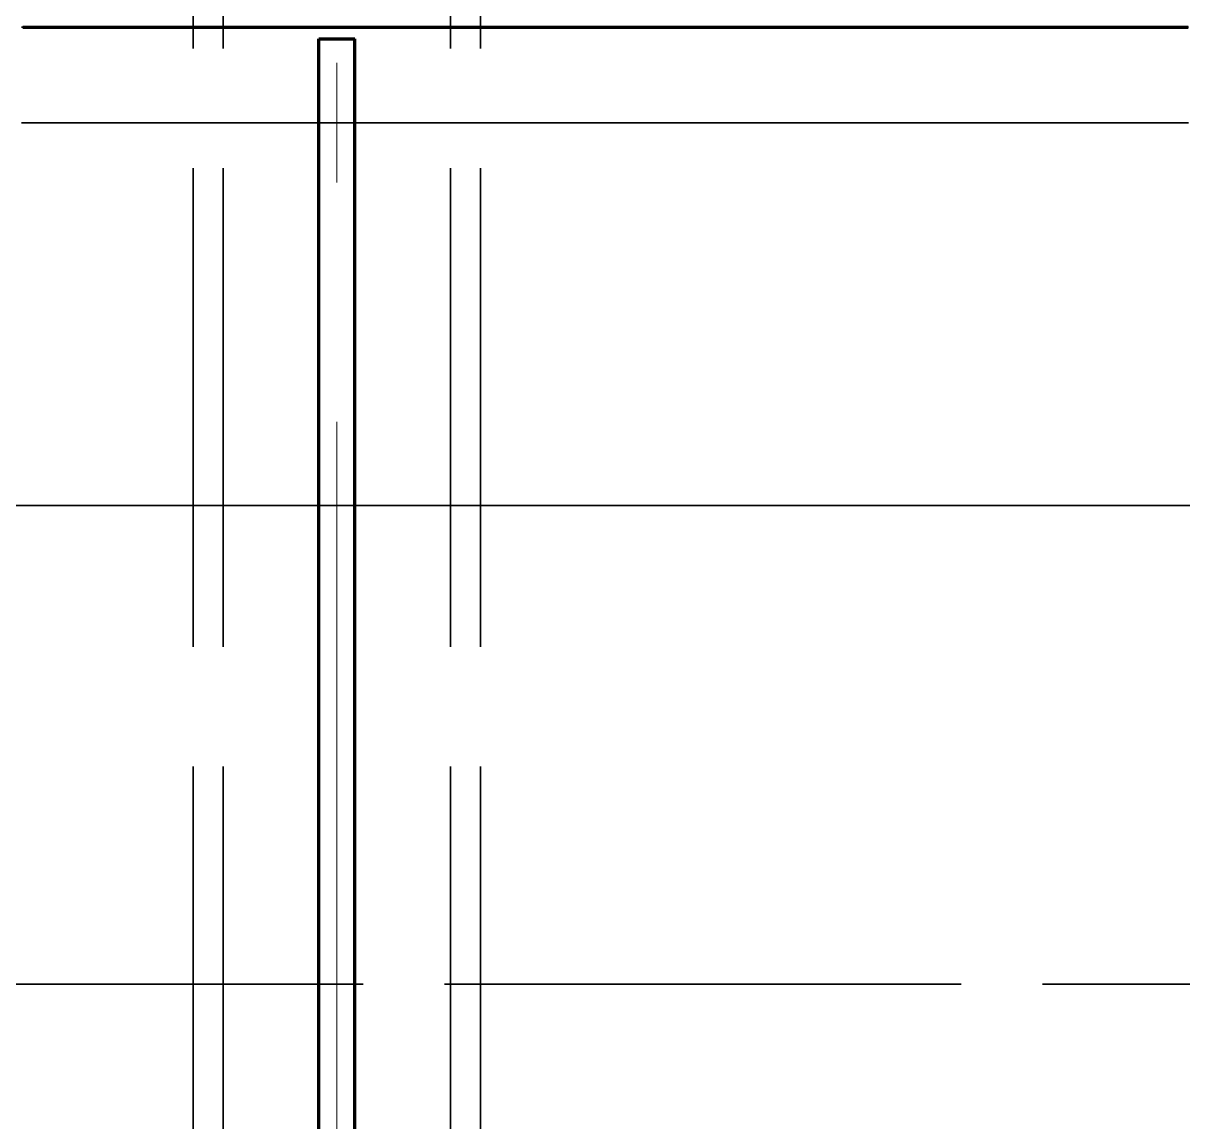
# Model space of a CAD drawing. Header units: millimetres. Extents: x 0 to 2208, y 0 to 420.
# Drawn here: x 87.86 to 97.56, y 195.17 to 204.35 of the extents above; entities that cross this region are included whole.
import ezdxf

# ---------------------------------------------------------------- set-up
doc = ezdxf.new("R2010")
doc.units = ezdxf.units.MM
doc.linetypes.add('IRAM-E-TRAZOS', pattern=[5, 4, -1])
doc.linetypes.add('IRAM-F-TRAZO-PUNTO', pattern=[20, 15, -2, 1, -2])
for name, color, linetype, lineweight in [('01-VISIBLE', 7, 'CONTINUOUS', 70), ('02-OCULTA', 4, 'IRAM-E-TRAZOS', 35), ('03-EJE', 1, 'IRAM-F-TRAZO-PUNTO', 18)]:
    doc.layers.add(name, color=color, linetype=linetype, lineweight=lineweight)

msp = doc.modelspace()

# ---------------------------------------------------------------- linework, layer by layer
at = {"layer": '01-VISIBLE'}
for p, q in [((90.3341, 160.0359), (90.3341, 204.2159)), ((90.3341, 204.2159), (90.6341, 204.2159)), ((90.6341, 160.0359), (90.6341, 204.2159))]:
    msp.add_line(p, q, dxfattribs=at)
msp.add_lwpolyline([(87.8573, 204.3159), (87.9264, 204.3159), (87.9956, 204.3159), (88.0647, 204.3159), (88.1338, 204.3159), (88.2029, 204.3159), (88.2721, 204.3159), (88.3412, 204.3159), (88.4103, 204.3159), (88.4794, 204.3159), (88.5486, 204.3159), (88.6177, 204.3159), (88.6868, 204.3159), (88.7559, 204.3159), (88.8251, 204.3159), (88.8942, 204.3159), (88.9633, 204.3159), (89.0324, 204.3159), (89.1016, 204.3159), (89.1707, 204.3159), (89.2398, 204.3159), (89.3089, 204.3159), (89.3781, 204.3159), (89.4472, 204.3159), (89.5163, 204.3159), (89.5854, 204.3159), (89.6546, 204.3159), (89.7237, 204.3159), (89.7928, 204.3159), (89.8619, 204.3159), (89.9311, 204.3159), (90.0002, 204.3159), (90.0693, 204.3159), (90.1384, 204.3159), (90.2076, 204.3159), (90.2767, 204.3159), (90.3458, 204.3159), (90.4149, 204.3159), (90.4841, 204.3159), (90.5532, 204.3159), (90.6223, 204.3159), (90.6914, 204.3159), (90.7606, 204.3159), (90.8297, 204.3159), (90.8988, 204.3159), (90.9679, 204.3159), (91.0371, 204.3159), (91.1062, 204.3159), (91.1753, 204.3159), (91.2444, 204.3159), (91.3136, 204.3159), (91.3827, 204.3159), (91.4518, 204.3159), (91.5209, 204.3159), (91.5901, 204.3159), (91.6592, 204.3159), (91.7283, 204.3159), (91.7974, 204.3159), (91.8666, 204.3159), (91.9357, 204.3159), (92.0048, 204.3159), (92.0739, 204.3159), (92.1431, 204.3159), (92.2122, 204.3159), (92.2813, 204.3159), (92.3504, 204.3159), (92.4196, 204.3159), (92.4887, 204.3159), (92.5578, 204.3159), (92.6269, 204.3159), (92.6961, 204.3159), (92.7652, 204.3159), (92.8343, 204.3159), (92.9034, 204.3159), (92.9726, 204.3159), (93.0417, 204.3159), (93.1108, 204.3159), (93.1799, 204.3159), (93.2491, 204.3159), (93.3182, 204.3159), (93.3873, 204.3159), (93.4564, 204.3159), (93.5256, 204.3159), (93.5947, 204.3159), (93.6638, 204.3159), (93.7329, 204.3159), (93.8021, 204.3159), (93.8712, 204.3159), (93.9403, 204.3159), (94.0094, 204.3159), (94.0786, 204.3159), (94.1477, 204.3159), (94.2168, 204.3159), (94.2859, 204.3159), (94.3551, 204.3159), (94.4242, 204.3159), (94.4933, 204.3159), (94.5624, 204.3159), (94.6316, 204.3159), (94.7007, 204.3159), (94.7698, 204.3159), (94.8389, 204.3159), (94.9081, 204.3159), (94.9772, 204.3159), (95.0463, 204.3159), (95.1154, 204.3159), (95.1846, 204.3159), (95.2537, 204.3159), (95.3228, 204.3159), (95.3919, 204.3159), (95.4611, 204.3159), (95.5302, 204.3159), (95.5993, 204.3159), (95.6684, 204.3159), (95.7376, 204.3159), (95.8067, 204.3159), (95.8758, 204.3159), (95.9449, 204.3159), (96.0141, 204.3159), (96.0832, 204.3159), (96.1523, 204.3159), (96.2214, 204.3159), (96.2906, 204.3159), (96.3597, 204.3159), (96.4288, 204.3159), (96.4979, 204.3159), (96.5671, 204.3159), (96.6362, 204.3159), (96.7053, 204.3159), (96.7744, 204.3159), (96.8436, 204.3159), (96.9127, 204.3159), (96.9818, 204.3159), (97.0509, 204.3159), (97.1201, 204.3159), (97.1892, 204.3159), (97.2583, 204.3159), (97.3274, 204.3159), (97.3966, 204.3159), (97.4657, 204.3159), (97.5348, 204.3159), (97.6039, 204.3159)], dxfattribs=at)
at = {"layer": '02-OCULTA'}
for p, q in [((89.2841, 149.1359), (89.2841, 215.2511)), ((89.5341, 149.1359), (89.5341, 215.2511)), ((91.4341, 149.1359), (91.4341, 215.2511)), ((91.6841, 149.1359), (91.6841, 215.2511)), ((90.3341, 155.1159), (90.3341, 204.2159)), ((90.3341, 204.2159), (90.6341, 204.2159)), ((90.6341, 155.1159), (90.6341, 204.2159)), ((99.5841, 200.3159), (81.3841, 200.3159)), ((81.7041, 200.3159), (99.2641, 200.3159)), ((81.3841, 196.3159), (99.5841, 196.3159)), ((81.7041, 196.3159), (99.2641, 196.3159))]:
    msp.add_line(p, q, dxfattribs=at)
for points in [[(97.604, 204.3159), (97.538, 204.3159), (97.4721, 204.3159), (97.4062, 204.3159), (97.3403, 204.3159), (97.2743, 204.3159), (97.2084, 204.3159), (97.1425, 204.3159), (97.0766, 204.3159), (97.0106, 204.3159), (96.9447, 204.3159), (96.8788, 204.3159), (96.8129, 204.3159), (96.7469, 204.3159), (96.681, 204.3159), (96.6151, 204.3159), (96.5492, 204.3159), (96.4832, 204.3159), (96.4173, 204.3159), (96.3514, 204.3159), (96.2855, 204.3159), (96.2195, 204.3159), (96.1536, 204.3159), (96.0877, 204.3159), (96.0218, 204.3159), (95.9558, 204.3159), (95.8899, 204.3159), (95.824, 204.3159), (95.7581, 204.3159), (95.6921, 204.3159), (95.6262, 204.3159), (95.5603, 204.3159), (95.4944, 204.3159), (95.4284, 204.3159), (95.3625, 204.3159), (95.2966, 204.3159), (95.2307, 204.3159), (95.1647, 204.3159), (95.0988, 204.3159), (95.0329, 204.3159), (94.967, 204.3159), (94.901, 204.3159), (94.8351, 204.3159), (94.7692, 204.3159), (94.7033, 204.3159), (94.6373, 204.3159), (94.5714, 204.3159), (94.5055, 204.3159), (94.4396, 204.3159), (94.3736, 204.3159), (94.3077, 204.3159), (94.2418, 204.3159), (94.1759, 204.3159), (94.1099, 204.3159), (94.044, 204.3159), (93.9781, 204.3159), (93.9122, 204.3159), (93.8462, 204.3159), (93.7803, 204.3159), (93.7144, 204.3159), (93.6485, 204.3159), (93.5825, 204.3159), (93.5166, 204.3159), (93.4507, 204.3159), (93.3848, 204.3159), (93.3188, 204.3159), (93.2529, 204.3159), (93.187, 204.3159), (93.1211, 204.3159), (93.0551, 204.3159), (92.9892, 204.3159), (92.9233, 204.3159), (92.8574, 204.3159), (92.7914, 204.3159), (92.7255, 204.3159), (92.6596, 204.3159), (92.5937, 204.3159), (92.5277, 204.3159), (92.4618, 204.3159), (92.3959, 204.3159), (92.33, 204.3159), (92.264, 204.3159), (92.1981, 204.3159), (92.1322, 204.3159), (92.0663, 204.3159), (92.0003, 204.3159), (91.9344, 204.3159), (91.8685, 204.3159), (91.8026, 204.3159), (91.7366, 204.3159), (91.6707, 204.3159), (91.6048, 204.3159), (91.5389, 204.3159), (91.4729, 204.3159), (91.407, 204.3159), (91.3411, 204.3159), (91.2752, 204.3159), (91.2092, 204.3159), (91.1433, 204.3159), (91.0774, 204.3159), (91.0115, 204.3159), (90.9455, 204.3159), (90.8796, 204.3159), (90.8137, 204.3159), (90.7478, 204.3159), (90.6818, 204.3159), (90.6159, 204.3159), (90.55, 204.3159), (90.4841, 204.3159), (90.4181, 204.3159), (90.3522, 204.3159), (90.2863, 204.3159), (90.2204, 204.3159), (90.1544, 204.3159), (90.0885, 204.3159), (90.0226, 204.3159), (89.9567, 204.3159), (89.8907, 204.3159), (89.8248, 204.3159), (89.7589, 204.3159), (89.693, 204.3159), (89.627, 204.3159), (89.5611, 204.3159), (89.4952, 204.3159), (89.4293, 204.3159), (89.3633, 204.3159), (89.2974, 204.3159), (89.2315, 204.3159), (89.1656, 204.3159), (89.0996, 204.3159), (89.0337, 204.3159), (88.9678, 204.3159), (88.9019, 204.3159), (88.8359, 204.3159), (88.77, 204.3159), (88.7041, 204.3159), (88.6382, 204.3159), (88.5722, 204.3159), (88.5063, 204.3159), (88.4404, 204.3159), (88.3745, 204.3159), (88.3085, 204.3159), (88.2426, 204.3159), (88.1767, 204.3159), (88.1108, 204.3159), (88.0448, 204.3159), (87.9789, 204.3159), (87.913, 204.3159), (87.8471, 204.3159)], [(87.8471, 204.3159), (87.913, 204.3159), (87.9789, 204.3159), (88.0448, 204.3159), (88.1108, 204.3159), (88.1767, 204.3159), (88.2426, 204.3159), (88.3085, 204.3159), (88.3745, 204.3159), (88.4404, 204.3159), (88.5063, 204.3159), (88.5722, 204.3159), (88.6382, 204.3159), (88.7041, 204.3159), (88.77, 204.3159), (88.8359, 204.3159), (88.9019, 204.3159), (88.9678, 204.3159), (89.0337, 204.3159), (89.0996, 204.3159), (89.1656, 204.3159), (89.2315, 204.3159), (89.2974, 204.3159), (89.3633, 204.3159), (89.4293, 204.3159), (89.4952, 204.3159), (89.5611, 204.3159), (89.627, 204.3159), (89.693, 204.3159), (89.7589, 204.3159), (89.8248, 204.3159), (89.8907, 204.3159), (89.9567, 204.3159), (90.0226, 204.3159), (90.0885, 204.3159), (90.1544, 204.3159), (90.2204, 204.3159), (90.2863, 204.3159), (90.3522, 204.3159), (90.4181, 204.3159), (90.4841, 204.3159), (90.55, 204.3159), (90.6159, 204.3159), (90.6818, 204.3159), (90.7478, 204.3159), (90.8137, 204.3159), (90.8796, 204.3159), (90.9455, 204.3159), (91.0115, 204.3159), (91.0774, 204.3159), (91.1433, 204.3159), (91.2092, 204.3159), (91.2752, 204.3159), (91.3411, 204.3159), (91.407, 204.3159), (91.4729, 204.3159), (91.5389, 204.3159), (91.6048, 204.3159), (91.6707, 204.3159), (91.7366, 204.3159), (91.8026, 204.3159), (91.8685, 204.3159), (91.9344, 204.3159), (92.0003, 204.3159), (92.0663, 204.3159), (92.1322, 204.3159), (92.1981, 204.3159), (92.264, 204.3159), (92.33, 204.3159), (92.3959, 204.3159), (92.4618, 204.3159), (92.5277, 204.3159), (92.5937, 204.3159), (92.6596, 204.3159), (92.7255, 204.3159), (92.7914, 204.3159), (92.8574, 204.3159), (92.9233, 204.3159), (92.9892, 204.3159), (93.0551, 204.3159), (93.1211, 204.3159), (93.187, 204.3159), (93.2529, 204.3159), (93.3188, 204.3159), (93.3848, 204.3159), (93.4507, 204.3159), (93.5166, 204.3159), (93.5825, 204.3159), (93.6485, 204.3159), (93.7144, 204.3159), (93.7803, 204.3159), (93.8462, 204.3159), (93.9122, 204.3159), (93.9781, 204.3159), (94.044, 204.3159), (94.1099, 204.3159), (94.1759, 204.3159), (94.2418, 204.3159), (94.3077, 204.3159), (94.3736, 204.3159), (94.4396, 204.3159), (94.5055, 204.3159), (94.5714, 204.3159), (94.6373, 204.3159), (94.7033, 204.3159), (94.7692, 204.3159), (94.8351, 204.3159), (94.901, 204.3159), (94.967, 204.3159), (95.0329, 204.3159), (95.0988, 204.3159), (95.1647, 204.3159), (95.2307, 204.3159), (95.2966, 204.3159), (95.3625, 204.3159), (95.4284, 204.3159), (95.4944, 204.3159), (95.5603, 204.3159), (95.6262, 204.3159), (95.6921, 204.3159), (95.7581, 204.3159), (95.824, 204.3159), (95.8899, 204.3159), (95.9558, 204.3159), (96.0218, 204.3159), (96.0877, 204.3159), (96.1536, 204.3159), (96.2195, 204.3159), (96.2855, 204.3159), (96.3514, 204.3159), (96.4173, 204.3159), (96.4832, 204.3159), (96.5492, 204.3159), (96.6151, 204.3159), (96.681, 204.3159), (96.7469, 204.3159), (96.8129, 204.3159), (96.8788, 204.3159), (96.9447, 204.3159), (97.0106, 204.3159), (97.0766, 204.3159), (97.1425, 204.3159), (97.2084, 204.3159), (97.2743, 204.3159), (97.3403, 204.3159), (97.4062, 204.3159), (97.4721, 204.3159), (97.538, 204.3159), (97.604, 204.3159)], [(97.5742, 204.3159), (97.5067, 204.3159), (97.4391, 204.3159), (97.3716, 204.3159), (97.3041, 204.3159), (97.2366, 204.3159), (97.169, 204.3159), (97.1015, 204.3159), (97.034, 204.3159), (96.9665, 204.3159), (96.8989, 204.3159), (96.8314, 204.3159), (96.7639, 204.3159), (96.6964, 204.3159), (96.6288, 204.3159), (96.5613, 204.3159), (96.4938, 204.3159), (96.4263, 204.3159), (96.3587, 204.3159), (96.2912, 204.3159), (96.2237, 204.3159), (96.1562, 204.3159), (96.0886, 204.3159), (96.0211, 204.3159), (95.9536, 204.3159), (95.8861, 204.3159), (95.8185, 204.3159), (95.751, 204.3159), (95.6835, 204.3159), (95.616, 204.3159), (95.5484, 204.3159), (95.4809, 204.3159), (95.4134, 204.3159), (95.3459, 204.3159), (95.2783, 204.3159), (95.2108, 204.3159), (95.1433, 204.3159), (95.0758, 204.3159), (95.0082, 204.3159), (94.9407, 204.3159), (94.8732, 204.3159), (94.8057, 204.3159), (94.7381, 204.3159), (94.6706, 204.3159), (94.6031, 204.3159), (94.5356, 204.3159), (94.468, 204.3159), (94.4005, 204.3159), (94.333, 204.3159), (94.2655, 204.3159), (94.1979, 204.3159), (94.1304, 204.3159), (94.0629, 204.3159), (93.9954, 204.3159), (93.9278, 204.3159), (93.8603, 204.3159), (93.7928, 204.3159), (93.7253, 204.3159), (93.6577, 204.3159), (93.5902, 204.3159), (93.5227, 204.3159), (93.4552, 204.3159), (93.3876, 204.3159), (93.3201, 204.3159), (93.2526, 204.3159), (93.1851, 204.3159), (93.1175, 204.3159), (93.05, 204.3159), (92.9825, 204.3159), (92.915, 204.3159), (92.8474, 204.3159), (92.7799, 204.3159), (92.7124, 204.3159), (92.6449, 204.3159), (92.5773, 204.3159), (92.5098, 204.3159), (92.4423, 204.3159), (92.3748, 204.3159), (92.3072, 204.3159), (92.2397, 204.3159), (92.1722, 204.3159), (92.1047, 204.3159), (92.0371, 204.3159), (91.9696, 204.3159), (91.9021, 204.3159), (91.8346, 204.3159), (91.767, 204.3159), (91.6995, 204.3159), (91.632, 204.3159), (91.5645, 204.3159), (91.4969, 204.3159), (91.4294, 204.3159), (91.3619, 204.3159), (91.2944, 204.3159), (91.2268, 204.3159), (91.1593, 204.3159), (91.0918, 204.3159), (91.0243, 204.3159), (90.9567, 204.3159), (90.8892, 204.3159), (90.8217, 204.3159), (90.7542, 204.3159), (90.6866, 204.3159), (90.6191, 204.3159), (90.5516, 204.3159), (90.4841, 204.3159), (90.4165, 204.3159), (90.349, 204.3159), (90.2815, 204.3159), (90.214, 204.3159), (90.1464, 204.3159), (90.0789, 204.3159), (90.0114, 204.3159), (89.9439, 204.3159), (89.8763, 204.3159), (89.8088, 204.3159), (89.7413, 204.3159), (89.6738, 204.3159), (89.6062, 204.3159), (89.5387, 204.3159), (89.4712, 204.3159), (89.4037, 204.3159), (89.3361, 204.3159), (89.2686, 204.3159), (89.2011, 204.3159), (89.1336, 204.3159), (89.066, 204.3159), (88.9985, 204.3159), (88.931, 204.3159), (88.8635, 204.3159), (88.7959, 204.3159), (88.7284, 204.3159), (88.6609, 204.3159), (88.5934, 204.3159), (88.5258, 204.3159), (88.4583, 204.3159), (88.3908, 204.3159), (88.3233, 204.3159), (88.2557, 204.3159), (88.1882, 204.3159), (88.1207, 204.3159), (88.0532, 204.3159), (87.9856, 204.3159), (87.9181, 204.3159), (87.8506, 204.3159)], [(87.8506, 204.3159), (87.9181, 204.3159), (87.9856, 204.3159), (88.0532, 204.3159), (88.1207, 204.3159), (88.1882, 204.3159), (88.2557, 204.3159), (88.3233, 204.3159), (88.3908, 204.3159), (88.4583, 204.3159), (88.5258, 204.3159), (88.5934, 204.3159), (88.6609, 204.3159), (88.7284, 204.3159), (88.7959, 204.3159), (88.8635, 204.3159), (88.931, 204.3159), (88.9985, 204.3159), (89.066, 204.3159), (89.1336, 204.3159), (89.2011, 204.3159), (89.2686, 204.3159), (89.3361, 204.3159), (89.4037, 204.3159), (89.4712, 204.3159), (89.5387, 204.3159), (89.6062, 204.3159), (89.6738, 204.3159), (89.7413, 204.3159), (89.8088, 204.3159), (89.8763, 204.3159), (89.9439, 204.3159), (90.0114, 204.3159), (90.0789, 204.3159), (90.1464, 204.3159), (90.214, 204.3159), (90.2815, 204.3159), (90.349, 204.3159), (90.4165, 204.3159), (90.4841, 204.3159), (90.5516, 204.3159), (90.6191, 204.3159), (90.6866, 204.3159), (90.7542, 204.3159), (90.8217, 204.3159), (90.8892, 204.3159), (90.9567, 204.3159), (91.0243, 204.3159), (91.0918, 204.3159), (91.1593, 204.3159), (91.2268, 204.3159), (91.2944, 204.3159), (91.3619, 204.3159), (91.4294, 204.3159), (91.4969, 204.3159), (91.5645, 204.3159), (91.632, 204.3159), (91.6995, 204.3159), (91.767, 204.3159), (91.8346, 204.3159), (91.9021, 204.3159), (91.9696, 204.3159), (92.0371, 204.3159), (92.1047, 204.3159), (92.1722, 204.3159), (92.2397, 204.3159), (92.3072, 204.3159), (92.3748, 204.3159), (92.4423, 204.3159), (92.5098, 204.3159), (92.5773, 204.3159), (92.6449, 204.3159), (92.7124, 204.3159), (92.7799, 204.3159), (92.8474, 204.3159), (92.915, 204.3159), (92.9825, 204.3159), (93.05, 204.3159), (93.1175, 204.3159), (93.1851, 204.3159), (93.2526, 204.3159), (93.3201, 204.3159), (93.3876, 204.3159), (93.4552, 204.3159), (93.5227, 204.3159), (93.5902, 204.3159), (93.6577, 204.3159), (93.7253, 204.3159), (93.7928, 204.3159), (93.8603, 204.3159), (93.9278, 204.3159), (93.9954, 204.3159), (94.0629, 204.3159), (94.1304, 204.3159), (94.1979, 204.3159), (94.2655, 204.3159), (94.333, 204.3159), (94.4005, 204.3159), (94.468, 204.3159), (94.5356, 204.3159), (94.6031, 204.3159), (94.6706, 204.3159), (94.7381, 204.3159), (94.8057, 204.3159), (94.8732, 204.3159), (94.9407, 204.3159), (95.0082, 204.3159), (95.0758, 204.3159), (95.1433, 204.3159), (95.2108, 204.3159), (95.2783, 204.3159), (95.3459, 204.3159), (95.4134, 204.3159), (95.4809, 204.3159), (95.5484, 204.3159), (95.616, 204.3159), (95.6835, 204.3159), (95.751, 204.3159), (95.8185, 204.3159), (95.8861, 204.3159), (95.9536, 204.3159), (96.0211, 204.3159), (96.0886, 204.3159), (96.1562, 204.3159), (96.2237, 204.3159), (96.2912, 204.3159), (96.3587, 204.3159), (96.4263, 204.3159), (96.4938, 204.3159), (96.5613, 204.3159), (96.6288, 204.3159), (96.6964, 204.3159), (96.7639, 204.3159), (96.8314, 204.3159), (96.8989, 204.3159), (96.9665, 204.3159), (97.034, 204.3159), (97.1015, 204.3159), (97.169, 204.3159), (97.2366, 204.3159), (97.3041, 204.3159), (97.3716, 204.3159), (97.4391, 204.3159), (97.5067, 204.3159), (97.5742, 204.3159)], [(97.5742, 204.3159), (97.5067, 204.3159), (97.4391, 204.3159), (97.3716, 204.3159), (97.3041, 204.3159), (97.2366, 204.3159), (97.169, 204.3159), (97.1015, 204.3159), (97.034, 204.3159), (96.9665, 204.3159), (96.8989, 204.3159), (96.8314, 204.3159), (96.7639, 204.3159), (96.6964, 204.3159), (96.6288, 204.3159), (96.5613, 204.3159), (96.4938, 204.3159), (96.4263, 204.3159), (96.3587, 204.3159), (96.2912, 204.3159), (96.2237, 204.3159), (96.1562, 204.3159), (96.0886, 204.3159), (96.0211, 204.3159), (95.9536, 204.3159), (95.8861, 204.3159), (95.8185, 204.3159), (95.751, 204.3159), (95.6835, 204.3159), (95.616, 204.3159), (95.5484, 204.3159), (95.4809, 204.3159), (95.4134, 204.3159), (95.3459, 204.3159), (95.2783, 204.3159), (95.2108, 204.3159), (95.1433, 204.3159), (95.0758, 204.3159), (95.0082, 204.3159), (94.9407, 204.3159), (94.8732, 204.3159), (94.8057, 204.3159), (94.7381, 204.3159), (94.6706, 204.3159), (94.6031, 204.3159), (94.5356, 204.3159), (94.468, 204.3159), (94.4005, 204.3159), (94.333, 204.3159), (94.2655, 204.3159), (94.1979, 204.3159), (94.1304, 204.3159), (94.0629, 204.3159), (93.9954, 204.3159), (93.9278, 204.3159), (93.8603, 204.3159), (93.7928, 204.3159), (93.7253, 204.3159), (93.6577, 204.3159), (93.5902, 204.3159), (93.5227, 204.3159), (93.4552, 204.3159), (93.3876, 204.3159), (93.3201, 204.3159), (93.2526, 204.3159), (93.1851, 204.3159), (93.1175, 204.3159), (93.05, 204.3159), (92.9825, 204.3159), (92.915, 204.3159), (92.8474, 204.3159), (92.7799, 204.3159), (92.7124, 204.3159), (92.6449, 204.3159), (92.5773, 204.3159), (92.5098, 204.3159), (92.4423, 204.3159), (92.3748, 204.3159), (92.3072, 204.3159), (92.2397, 204.3159), (92.1722, 204.3159), (92.1047, 204.3159), (92.0371, 204.3159), (91.9696, 204.3159), (91.9021, 204.3159), (91.8346, 204.3159), (91.767, 204.3159), (91.6995, 204.3159), (91.632, 204.3159), (91.5645, 204.3159), (91.4969, 204.3159), (91.4294, 204.3159), (91.3619, 204.3159), (91.2944, 204.3159), (91.2268, 204.3159), (91.1593, 204.3159), (91.0918, 204.3159), (91.0243, 204.3159), (90.9567, 204.3159), (90.8892, 204.3159), (90.8217, 204.3159), (90.7542, 204.3159), (90.6866, 204.3159), (90.6191, 204.3159), (90.5516, 204.3159), (90.4841, 204.3159), (90.4165, 204.3159), (90.349, 204.3159), (90.2815, 204.3159), (90.214, 204.3159), (90.1464, 204.3159), (90.0789, 204.3159), (90.0114, 204.3159), (89.9439, 204.3159), (89.8763, 204.3159), (89.8088, 204.3159), (89.7413, 204.3159), (89.6738, 204.3159), (89.6062, 204.3159), (89.5387, 204.3159), (89.4712, 204.3159), (89.4037, 204.3159), (89.3361, 204.3159), (89.2686, 204.3159), (89.2011, 204.3159), (89.1336, 204.3159), (89.066, 204.3159), (88.9985, 204.3159), (88.931, 204.3159), (88.8635, 204.3159), (88.7959, 204.3159), (88.7284, 204.3159), (88.6609, 204.3159), (88.5934, 204.3159), (88.5258, 204.3159), (88.4583, 204.3159), (88.3908, 204.3159), (88.3233, 204.3159), (88.2557, 204.3159), (88.1882, 204.3159), (88.1207, 204.3159), (88.0532, 204.3159), (87.9856, 204.3159), (87.9181, 204.3159), (87.8506, 204.3159)], [(87.8506, 204.3159), (87.9181, 204.3159), (87.9856, 204.3159), (88.0532, 204.3159), (88.1207, 204.3159), (88.1882, 204.3159), (88.2557, 204.3159), (88.3233, 204.3159), (88.3908, 204.3159), (88.4583, 204.3159), (88.5258, 204.3159), (88.5934, 204.3159), (88.6609, 204.3159), (88.7284, 204.3159), (88.7959, 204.3159), (88.8635, 204.3159), (88.931, 204.3159), (88.9985, 204.3159), (89.066, 204.3159), (89.1336, 204.3159), (89.2011, 204.3159), (89.2686, 204.3159), (89.3361, 204.3159), (89.4037, 204.3159), (89.4712, 204.3159), (89.5387, 204.3159), (89.6062, 204.3159), (89.6738, 204.3159), (89.7413, 204.3159), (89.8088, 204.3159), (89.8763, 204.3159), (89.9439, 204.3159), (90.0114, 204.3159), (90.0789, 204.3159), (90.1464, 204.3159), (90.214, 204.3159), (90.2815, 204.3159), (90.349, 204.3159), (90.4165, 204.3159), (90.4841, 204.3159), (90.5516, 204.3159), (90.6191, 204.3159), (90.6866, 204.3159), (90.7542, 204.3159), (90.8217, 204.3159), (90.8892, 204.3159), (90.9567, 204.3159), (91.0243, 204.3159), (91.0918, 204.3159), (91.1593, 204.3159), (91.2268, 204.3159), (91.2944, 204.3159), (91.3619, 204.3159), (91.4294, 204.3159), (91.4969, 204.3159), (91.5645, 204.3159), (91.632, 204.3159), (91.6995, 204.3159), (91.767, 204.3159), (91.8346, 204.3159), (91.9021, 204.3159), (91.9696, 204.3159), (92.0371, 204.3159), (92.1047, 204.3159), (92.1722, 204.3159), (92.2397, 204.3159), (92.3072, 204.3159), (92.3748, 204.3159), (92.4423, 204.3159), (92.5098, 204.3159), (92.5773, 204.3159), (92.6449, 204.3159), (92.7124, 204.3159), (92.7799, 204.3159), (92.8474, 204.3159), (92.915, 204.3159), (92.9825, 204.3159), (93.05, 204.3159), (93.1175, 204.3159), (93.1851, 204.3159), (93.2526, 204.3159), (93.3201, 204.3159), (93.3876, 204.3159), (93.4552, 204.3159), (93.5227, 204.3159), (93.5902, 204.3159), (93.6577, 204.3159), (93.7253, 204.3159), (93.7928, 204.3159), (93.8603, 204.3159), (93.9278, 204.3159), (93.9954, 204.3159), (94.0629, 204.3159), (94.1304, 204.3159), (94.1979, 204.3159), (94.2655, 204.3159), (94.333, 204.3159), (94.4005, 204.3159), (94.468, 204.3159), (94.5356, 204.3159), (94.6031, 204.3159), (94.6706, 204.3159), (94.7381, 204.3159), (94.8057, 204.3159), (94.8732, 204.3159), (94.9407, 204.3159), (95.0082, 204.3159), (95.0758, 204.3159), (95.1433, 204.3159), (95.2108, 204.3159), (95.2783, 204.3159), (95.3459, 204.3159), (95.4134, 204.3159), (95.4809, 204.3159), (95.5484, 204.3159), (95.616, 204.3159), (95.6835, 204.3159), (95.751, 204.3159), (95.8185, 204.3159), (95.8861, 204.3159), (95.9536, 204.3159), (96.0211, 204.3159), (96.0886, 204.3159), (96.1562, 204.3159), (96.2237, 204.3159), (96.2912, 204.3159), (96.3587, 204.3159), (96.4263, 204.3159), (96.4938, 204.3159), (96.5613, 204.3159), (96.6288, 204.3159), (96.6964, 204.3159), (96.7639, 204.3159), (96.8314, 204.3159), (96.8989, 204.3159), (96.9665, 204.3159), (97.034, 204.3159), (97.1015, 204.3159), (97.169, 204.3159), (97.2366, 204.3159), (97.3041, 204.3159), (97.3716, 204.3159), (97.4391, 204.3159), (97.5067, 204.3159), (97.5742, 204.3159)], [(97.6039, 204.3159), (97.5348, 204.3159), (97.4657, 204.3159), (97.3966, 204.3159), (97.3274, 204.3159), (97.2583, 204.3159), (97.1892, 204.3159), (97.1201, 204.3159), (97.0509, 204.3159), (96.9818, 204.3159), (96.9127, 204.3159), (96.8436, 204.3159), (96.7744, 204.3159), (96.7053, 204.3159), (96.6362, 204.3159), (96.5671, 204.3159), (96.4979, 204.3159), (96.4288, 204.3159), (96.3597, 204.3159), (96.2906, 204.3159), (96.2214, 204.3159), (96.1523, 204.3159), (96.0832, 204.3159), (96.0141, 204.3159), (95.9449, 204.3159), (95.8758, 204.3159), (95.8067, 204.3159), (95.7376, 204.3159), (95.6684, 204.3159), (95.5993, 204.3159), (95.5302, 204.3159), (95.4611, 204.3159), (95.3919, 204.3159), (95.3228, 204.3159), (95.2537, 204.3159), (95.1846, 204.3159), (95.1154, 204.3159), (95.0463, 204.3159), (94.9772, 204.3159), (94.9081, 204.3159), (94.8389, 204.3159), (94.7698, 204.3159), (94.7007, 204.3159), (94.6316, 204.3159), (94.5624, 204.3159), (94.4933, 204.3159), (94.4242, 204.3159), (94.3551, 204.3159), (94.2859, 204.3159), (94.2168, 204.3159), (94.1477, 204.3159), (94.0786, 204.3159), (94.0094, 204.3159), (93.9403, 204.3159), (93.8712, 204.3159), (93.8021, 204.3159), (93.7329, 204.3159), (93.6638, 204.3159), (93.5947, 204.3159), (93.5256, 204.3159), (93.4564, 204.3159), (93.3873, 204.3159), (93.3182, 204.3159), (93.2491, 204.3159), (93.1799, 204.3159), (93.1108, 204.3159), (93.0417, 204.3159), (92.9726, 204.3159), (92.9034, 204.3159), (92.8343, 204.3159), (92.7652, 204.3159), (92.6961, 204.3159), (92.6269, 204.3159), (92.5578, 204.3159), (92.4887, 204.3159), (92.4196, 204.3159), (92.3504, 204.3159), (92.2813, 204.3159), (92.2122, 204.3159), (92.1431, 204.3159), (92.0739, 204.3159), (92.0048, 204.3159), (91.9357, 204.3159), (91.8666, 204.3159), (91.7974, 204.3159), (91.7283, 204.3159), (91.6592, 204.3159), (91.5901, 204.3159), (91.5209, 204.3159), (91.4518, 204.3159), (91.3827, 204.3159), (91.3136, 204.3159), (91.2444, 204.3159), (91.1753, 204.3159), (91.1062, 204.3159), (91.0371, 204.3159), (90.9679, 204.3159), (90.8988, 204.3159), (90.8297, 204.3159), (90.7606, 204.3159), (90.6914, 204.3159), (90.6223, 204.3159), (90.5532, 204.3159), (90.4841, 204.3159), (90.4149, 204.3159), (90.3458, 204.3159), (90.2767, 204.3159), (90.2076, 204.3159), (90.1384, 204.3159), (90.0693, 204.3159), (90.0002, 204.3159), (89.9311, 204.3159), (89.8619, 204.3159), (89.7928, 204.3159), (89.7237, 204.3159), (89.6546, 204.3159), (89.5854, 204.3159), (89.5163, 204.3159), (89.4472, 204.3159), (89.3781, 204.3159), (89.3089, 204.3159), (89.2398, 204.3159), (89.1707, 204.3159), (89.1016, 204.3159), (89.0324, 204.3159), (88.9633, 204.3159), (88.8942, 204.3159), (88.8251, 204.3159), (88.7559, 204.3159), (88.6868, 204.3159), (88.6177, 204.3159), (88.5486, 204.3159), (88.4794, 204.3159), (88.4103, 204.3159), (88.3412, 204.3159), (88.2721, 204.3159), (88.2029, 204.3159), (88.1338, 204.3159), (88.0647, 204.3159), (87.9956, 204.3159), (87.9264, 204.3159), (87.8573, 204.3159)], [(97.604, 203.5159), (97.538, 203.5159), (97.4721, 203.5159), (97.4062, 203.5159), (97.3403, 203.5159), (97.2743, 203.5159), (97.2084, 203.5159), (97.1425, 203.5159), (97.0766, 203.5159), (97.0106, 203.5159), (96.9447, 203.5159), (96.8788, 203.5159), (96.8129, 203.5159), (96.7469, 203.5159), (96.681, 203.5159), (96.6151, 203.5159), (96.5492, 203.5159), (96.4832, 203.5159), (96.4173, 203.5159), (96.3514, 203.5159), (96.2855, 203.5159), (96.2195, 203.5159), (96.1536, 203.5159), (96.0877, 203.5159), (96.0218, 203.5159), (95.9558, 203.5159), (95.8899, 203.5159), (95.824, 203.5159), (95.7581, 203.5159), (95.6921, 203.5159), (95.6262, 203.5159), (95.5603, 203.5159), (95.4944, 203.5159), (95.4284, 203.5159), (95.3625, 203.5159), (95.2966, 203.5159), (95.2307, 203.5159), (95.1647, 203.5159), (95.0988, 203.5159), (95.0329, 203.5159), (94.967, 203.5159), (94.901, 203.5159), (94.8351, 203.5159), (94.7692, 203.5159), (94.7033, 203.5159), (94.6373, 203.5159), (94.5714, 203.5159), (94.5055, 203.5159), (94.4396, 203.5159), (94.3736, 203.5159), (94.3077, 203.5159), (94.2418, 203.5159), (94.1759, 203.5159), (94.1099, 203.5159), (94.044, 203.5159), (93.9781, 203.5159), (93.9122, 203.5159), (93.8462, 203.5159), (93.7803, 203.5159), (93.7144, 203.5159), (93.6485, 203.5159), (93.5825, 203.5159), (93.5166, 203.5159), (93.4507, 203.5159), (93.3848, 203.5159), (93.3188, 203.5159), (93.2529, 203.5159), (93.187, 203.5159), (93.1211, 203.5159), (93.0551, 203.5159), (92.9892, 203.5159), (92.9233, 203.5159), (92.8574, 203.5159), (92.7914, 203.5159), (92.7255, 203.5159), (92.6596, 203.5159), (92.5937, 203.5159), (92.5277, 203.5159), (92.4618, 203.5159), (92.3959, 203.5159), (92.33, 203.5159), (92.264, 203.5159), (92.1981, 203.5159), (92.1322, 203.5159), (92.0663, 203.5159), (92.0003, 203.5159), (91.9344, 203.5159), (91.8685, 203.5159), (91.8026, 203.5159), (91.7366, 203.5159), (91.6707, 203.5159), (91.6048, 203.5159), (91.5389, 203.5159), (91.4729, 203.5159), (91.407, 203.5159), (91.3411, 203.5159), (91.2752, 203.5159), (91.2092, 203.5159), (91.1433, 203.5159), (91.0774, 203.5159), (91.0115, 203.5159), (90.9455, 203.5159), (90.8796, 203.5159), (90.8137, 203.5159), (90.7478, 203.5159), (90.6818, 203.5159), (90.6159, 203.5159), (90.55, 203.5159), (90.4841, 203.5159), (90.4181, 203.5159), (90.3522, 203.5159), (90.2863, 203.5159), (90.2204, 203.5159), (90.1544, 203.5159), (90.0885, 203.5159), (90.0226, 203.5159), (89.9567, 203.5159), (89.8907, 203.5159), (89.8248, 203.5159), (89.7589, 203.5159), (89.693, 203.5159), (89.627, 203.5159), (89.5611, 203.5159), (89.4952, 203.5159), (89.4293, 203.5159), (89.3633, 203.5159), (89.2974, 203.5159), (89.2315, 203.5159), (89.1656, 203.5159), (89.0996, 203.5159), (89.0337, 203.5159), (88.9678, 203.5159), (88.9019, 203.5159), (88.8359, 203.5159), (88.77, 203.5159), (88.7041, 203.5159), (88.6382, 203.5159), (88.5722, 203.5159), (88.5063, 203.5159), (88.4404, 203.5159), (88.3745, 203.5159), (88.3085, 203.5159), (88.2426, 203.5159), (88.1767, 203.5159), (88.1108, 203.5159), (88.0448, 203.5159), (87.9789, 203.5159), (87.913, 203.5159), (87.8471, 203.5159)], [(87.8471, 203.5159), (87.913, 203.5159), (87.9789, 203.5159), (88.0448, 203.5159), (88.1108, 203.5159), (88.1767, 203.5159), (88.2426, 203.5159), (88.3085, 203.5159), (88.3745, 203.5159), (88.4404, 203.5159), (88.5063, 203.5159), (88.5722, 203.5159), (88.6382, 203.5159), (88.7041, 203.5159), (88.77, 203.5159), (88.8359, 203.5159), (88.9019, 203.5159), (88.9678, 203.5159), (89.0337, 203.5159), (89.0996, 203.5159), (89.1656, 203.5159), (89.2315, 203.5159), (89.2974, 203.5159), (89.3633, 203.5159), (89.4293, 203.5159), (89.4952, 203.5159), (89.5611, 203.5159), (89.627, 203.5159), (89.693, 203.5159), (89.7589, 203.5159), (89.8248, 203.5159), (89.8907, 203.5159), (89.9567, 203.5159), (90.0226, 203.5159), (90.0885, 203.5159), (90.1544, 203.5159), (90.2204, 203.5159), (90.2863, 203.5159), (90.3522, 203.5159), (90.4181, 203.5159), (90.4841, 203.5159), (90.55, 203.5159), (90.6159, 203.5159), (90.6818, 203.5159), (90.7478, 203.5159), (90.8137, 203.5159), (90.8796, 203.5159), (90.9455, 203.5159), (91.0115, 203.5159), (91.0774, 203.5159), (91.1433, 203.5159), (91.2092, 203.5159), (91.2752, 203.5159), (91.3411, 203.5159), (91.407, 203.5159), (91.4729, 203.5159), (91.5389, 203.5159), (91.6048, 203.5159), (91.6707, 203.5159), (91.7366, 203.5159), (91.8026, 203.5159), (91.8685, 203.5159), (91.9344, 203.5159), (92.0003, 203.5159), (92.0663, 203.5159), (92.1322, 203.5159), (92.1981, 203.5159), (92.264, 203.5159), (92.33, 203.5159), (92.3959, 203.5159), (92.4618, 203.5159), (92.5277, 203.5159), (92.5937, 203.5159), (92.6596, 203.5159), (92.7255, 203.5159), (92.7914, 203.5159), (92.8574, 203.5159), (92.9233, 203.5159), (92.9892, 203.5159), (93.0551, 203.5159), (93.1211, 203.5159), (93.187, 203.5159), (93.2529, 203.5159), (93.3188, 203.5159), (93.3848, 203.5159), (93.4507, 203.5159), (93.5166, 203.5159), (93.5825, 203.5159), (93.6485, 203.5159), (93.7144, 203.5159), (93.7803, 203.5159), (93.8462, 203.5159), (93.9122, 203.5159), (93.9781, 203.5159), (94.044, 203.5159), (94.1099, 203.5159), (94.1759, 203.5159), (94.2418, 203.5159), (94.3077, 203.5159), (94.3736, 203.5159), (94.4396, 203.5159), (94.5055, 203.5159), (94.5714, 203.5159), (94.6373, 203.5159), (94.7033, 203.5159), (94.7692, 203.5159), (94.8351, 203.5159), (94.901, 203.5159), (94.967, 203.5159), (95.0329, 203.5159), (95.0988, 203.5159), (95.1647, 203.5159), (95.2307, 203.5159), (95.2966, 203.5159), (95.3625, 203.5159), (95.4284, 203.5159), (95.4944, 203.5159), (95.5603, 203.5159), (95.6262, 203.5159), (95.6921, 203.5159), (95.7581, 203.5159), (95.824, 203.5159), (95.8899, 203.5159), (95.9558, 203.5159), (96.0218, 203.5159), (96.0877, 203.5159), (96.1536, 203.5159), (96.2195, 203.5159), (96.2855, 203.5159), (96.3514, 203.5159), (96.4173, 203.5159), (96.4832, 203.5159), (96.5492, 203.5159), (96.6151, 203.5159), (96.681, 203.5159), (96.7469, 203.5159), (96.8129, 203.5159), (96.8788, 203.5159), (96.9447, 203.5159), (97.0106, 203.5159), (97.0766, 203.5159), (97.1425, 203.5159), (97.2084, 203.5159), (97.2743, 203.5159), (97.3403, 203.5159), (97.4062, 203.5159), (97.4721, 203.5159), (97.538, 203.5159), (97.604, 203.5159)], [(97.5742, 203.5159), (97.5067, 203.5159), (97.4391, 203.5159), (97.3716, 203.5159), (97.3041, 203.5159), (97.2366, 203.5159), (97.169, 203.5159), (97.1015, 203.5159), (97.034, 203.5159), (96.9665, 203.5159), (96.8989, 203.5159), (96.8314, 203.5159), (96.7639, 203.5159), (96.6964, 203.5159), (96.6288, 203.5159), (96.5613, 203.5159), (96.4938, 203.5159), (96.4263, 203.5159), (96.3587, 203.5159), (96.2912, 203.5159), (96.2237, 203.5159), (96.1562, 203.5159), (96.0886, 203.5159), (96.0211, 203.5159), (95.9536, 203.5159), (95.8861, 203.5159), (95.8185, 203.5159), (95.751, 203.5159), (95.6835, 203.5159), (95.616, 203.5159), (95.5484, 203.5159), (95.4809, 203.5159), (95.4134, 203.5159), (95.3459, 203.5159), (95.2783, 203.5159), (95.2108, 203.5159), (95.1433, 203.5159), (95.0758, 203.5159), (95.0082, 203.5159), (94.9407, 203.5159), (94.8732, 203.5159), (94.8057, 203.5159), (94.7381, 203.5159), (94.6706, 203.5159), (94.6031, 203.5159), (94.5356, 203.5159), (94.468, 203.5159), (94.4005, 203.5159), (94.333, 203.5159), (94.2655, 203.5159), (94.1979, 203.5159), (94.1304, 203.5159), (94.0629, 203.5159), (93.9954, 203.5159), (93.9278, 203.5159), (93.8603, 203.5159), (93.7928, 203.5159), (93.7253, 203.5159), (93.6577, 203.5159), (93.5902, 203.5159), (93.5227, 203.5159), (93.4552, 203.5159), (93.3876, 203.5159), (93.3201, 203.5159), (93.2526, 203.5159), (93.1851, 203.5159), (93.1175, 203.5159), (93.05, 203.5159), (92.9825, 203.5159), (92.915, 203.5159), (92.8474, 203.5159), (92.7799, 203.5159), (92.7124, 203.5159), (92.6449, 203.5159), (92.5773, 203.5159), (92.5098, 203.5159), (92.4423, 203.5159), (92.3748, 203.5159), (92.3072, 203.5159), (92.2397, 203.5159), (92.1722, 203.5159), (92.1047, 203.5159), (92.0371, 203.5159), (91.9696, 203.5159), (91.9021, 203.5159), (91.8346, 203.5159), (91.767, 203.5159), (91.6995, 203.5159), (91.632, 203.5159), (91.5645, 203.5159), (91.4969, 203.5159), (91.4294, 203.5159), (91.3619, 203.5159), (91.2944, 203.5159), (91.2268, 203.5159), (91.1593, 203.5159), (91.0918, 203.5159), (91.0243, 203.5159), (90.9567, 203.5159), (90.8892, 203.5159), (90.8217, 203.5159), (90.7542, 203.5159), (90.6866, 203.5159), (90.6191, 203.5159), (90.5516, 203.5159), (90.4841, 203.5159), (90.4165, 203.5159), (90.349, 203.5159), (90.2815, 203.5159), (90.214, 203.5159), (90.1464, 203.5159), (90.0789, 203.5159), (90.0114, 203.5159), (89.9439, 203.5159), (89.8763, 203.5159), (89.8088, 203.5159), (89.7413, 203.5159), (89.6738, 203.5159), (89.6062, 203.5159), (89.5387, 203.5159), (89.4712, 203.5159), (89.4037, 203.5159), (89.3361, 203.5159), (89.2686, 203.5159), (89.2011, 203.5159), (89.1336, 203.5159), (89.066, 203.5159), (88.9985, 203.5159), (88.931, 203.5159), (88.8635, 203.5159), (88.7959, 203.5159), (88.7284, 203.5159), (88.6609, 203.5159), (88.5934, 203.5159), (88.5258, 203.5159), (88.4583, 203.5159), (88.3908, 203.5159), (88.3233, 203.5159), (88.2557, 203.5159), (88.1882, 203.5159), (88.1207, 203.5159), (88.0532, 203.5159), (87.9856, 203.5159), (87.9181, 203.5159), (87.8506, 203.5159)], [(87.8506, 203.5159), (87.9181, 203.5159), (87.9856, 203.5159), (88.0532, 203.5159), (88.1207, 203.5159), (88.1882, 203.5159), (88.2557, 203.5159), (88.3233, 203.5159), (88.3908, 203.5159), (88.4583, 203.5159), (88.5258, 203.5159), (88.5934, 203.5159), (88.6609, 203.5159), (88.7284, 203.5159), (88.7959, 203.5159), (88.8635, 203.5159), (88.931, 203.5159), (88.9985, 203.5159), (89.066, 203.5159), (89.1336, 203.5159), (89.2011, 203.5159), (89.2686, 203.5159), (89.3361, 203.5159), (89.4037, 203.5159), (89.4712, 203.5159), (89.5387, 203.5159), (89.6062, 203.5159), (89.6738, 203.5159), (89.7413, 203.5159), (89.8088, 203.5159), (89.8763, 203.5159), (89.9439, 203.5159), (90.0114, 203.5159), (90.0789, 203.5159), (90.1464, 203.5159), (90.214, 203.5159), (90.2815, 203.5159), (90.349, 203.5159), (90.4165, 203.5159), (90.4841, 203.5159), (90.5516, 203.5159), (90.6191, 203.5159), (90.6866, 203.5159), (90.7542, 203.5159), (90.8217, 203.5159), (90.8892, 203.5159), (90.9567, 203.5159), (91.0243, 203.5159), (91.0918, 203.5159), (91.1593, 203.5159), (91.2268, 203.5159), (91.2944, 203.5159), (91.3619, 203.5159), (91.4294, 203.5159), (91.4969, 203.5159), (91.5645, 203.5159), (91.632, 203.5159), (91.6995, 203.5159), (91.767, 203.5159), (91.8346, 203.5159), (91.9021, 203.5159), (91.9696, 203.5159), (92.0371, 203.5159), (92.1047, 203.5159), (92.1722, 203.5159), (92.2397, 203.5159), (92.3072, 203.5159), (92.3748, 203.5159), (92.4423, 203.5159), (92.5098, 203.5159), (92.5773, 203.5159), (92.6449, 203.5159), (92.7124, 203.5159), (92.7799, 203.5159), (92.8474, 203.5159), (92.915, 203.5159), (92.9825, 203.5159), (93.05, 203.5159), (93.1175, 203.5159), (93.1851, 203.5159), (93.2526, 203.5159), (93.3201, 203.5159), (93.3876, 203.5159), (93.4552, 203.5159), (93.5227, 203.5159), (93.5902, 203.5159), (93.6577, 203.5159), (93.7253, 203.5159), (93.7928, 203.5159), (93.8603, 203.5159), (93.9278, 203.5159), (93.9954, 203.5159), (94.0629, 203.5159), (94.1304, 203.5159), (94.1979, 203.5159), (94.2655, 203.5159), (94.333, 203.5159), (94.4005, 203.5159), (94.468, 203.5159), (94.5356, 203.5159), (94.6031, 203.5159), (94.6706, 203.5159), (94.7381, 203.5159), (94.8057, 203.5159), (94.8732, 203.5159), (94.9407, 203.5159), (95.0082, 203.5159), (95.0758, 203.5159), (95.1433, 203.5159), (95.2108, 203.5159), (95.2783, 203.5159), (95.3459, 203.5159), (95.4134, 203.5159), (95.4809, 203.5159), (95.5484, 203.5159), (95.616, 203.5159), (95.6835, 203.5159), (95.751, 203.5159), (95.8185, 203.5159), (95.8861, 203.5159), (95.9536, 203.5159), (96.0211, 203.5159), (96.0886, 203.5159), (96.1562, 203.5159), (96.2237, 203.5159), (96.2912, 203.5159), (96.3587, 203.5159), (96.4263, 203.5159), (96.4938, 203.5159), (96.5613, 203.5159), (96.6288, 203.5159), (96.6964, 203.5159), (96.7639, 203.5159), (96.8314, 203.5159), (96.8989, 203.5159), (96.9665, 203.5159), (97.034, 203.5159), (97.1015, 203.5159), (97.169, 203.5159), (97.2366, 203.5159), (97.3041, 203.5159), (97.3716, 203.5159), (97.4391, 203.5159), (97.5067, 203.5159), (97.5742, 203.5159)]]:
    msp.add_lwpolyline(points, dxfattribs=at)
at = {"layer": '03-EJE'}
msp.add_line((90.4841, 146.0159), (90.4841, 221.2721), dxfattribs=at)

doc.saveas('drawing.dxf')
